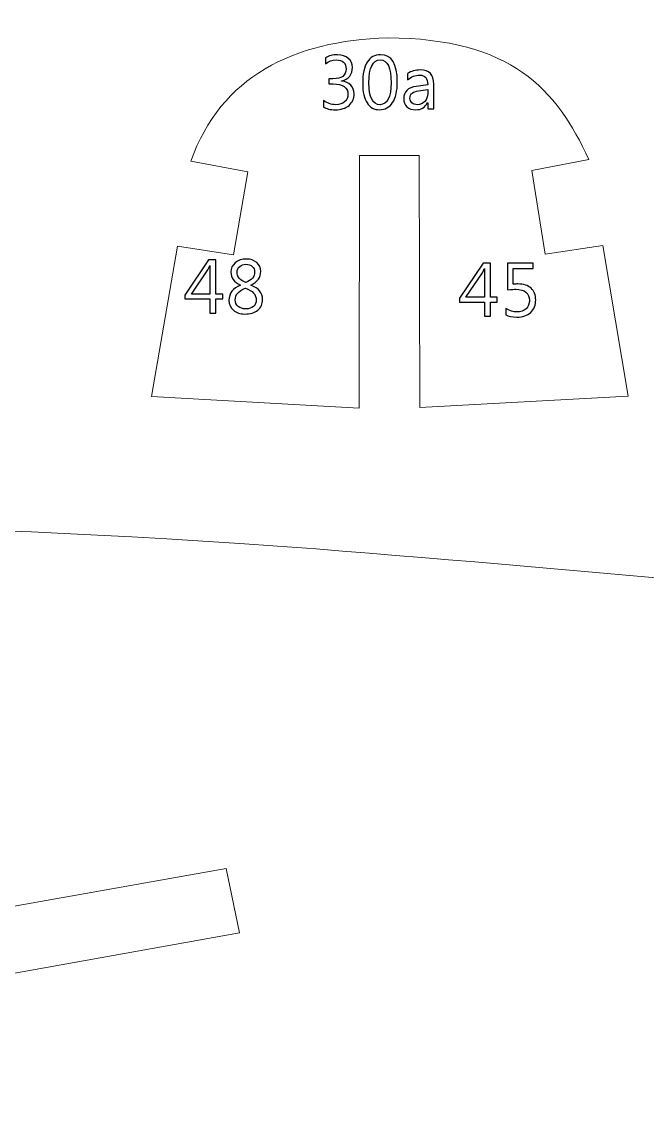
# Model space of a CAD drawing. Header units: centimetres. Extents: x -19.4 to 19.9, y -26.5 to 22.7.
# Drawn here: x -15.72 to -12.23, y 11.08 to 17.1 of the extents above; entities that cross this region are included whole.
import ezdxf

# ---------------------------------------------------------------- set-up
doc = ezdxf.new("R2010")
doc.units = ezdxf.units.CM
doc.header["$MEASUREMENT"] = 0
doc.layers.add('Camada 1', color=7, linetype='Continuous')

msp = doc.modelspace()

# ---------------------------------------------------------------- linework, layer by layer
at = {"layer": 'Camada 1', "color": 7, "lineweight": 9}
for points, knots in [([(11.37641, 13.9241), (11.37641, 13.9241), (12.07959, 13.92746), (12.07959, 13.92746), (12.07959, 13.92746), (12.07959, 13.92746), (12.07889, 12.84872), (12.07889, 12.84872), (12.07889, 12.84872), (12.07889, 12.84872), (12.40737, 12.84868), (12.40737, 12.84868), (12.40737, 12.84868), (12.40737, 12.84868), (12.40791, 13.9203), (12.40791, 13.9203), (12.40791, 13.9203), (12.40791, 13.9203), (13.44927, 13.9203), (13.44927, 13.9203), (13.44927, 13.9203), (13.44927, 13.9203), (13.44927, 12.84866), (13.44927, 12.84866), (13.44927, 12.84866), (13.44927, 12.84866), (13.77653, 12.84874), (13.77653, 12.84874), (13.77653, 12.84874), (13.77653, 12.84874), (13.77665, 13.92194), (13.77665, 13.92194), (13.77665, 13.92194), (13.77665, 13.92194), (14.82129, 13.92148), (14.82129, 13.92148), (14.82129, 13.92148), (14.82129, 13.92148), (14.81871, 12.8491), (14.81871, 12.8491), (14.81871, 12.8491), (14.81871, 12.8491), (15.15111, 12.84872), (15.15111, 12.84872), (15.15111, 12.84872), (15.15111, 12.84872), (15.15233, 13.92432), (15.15233, 13.92432), (15.15233, 13.92432), (15.15233, 13.92432), (16.19311, 13.92528), (16.19311, 13.92528), (16.19311, 13.92528), (16.19311, 13.92528), (16.19311, 12.8488), (16.19311, 12.8488), (16.19311, 12.8488), (16.19311, 12.8488), (16.51913, 12.84902), (16.51913, 12.84902), (16.51913, 12.84902), (16.51913, 12.84902), (16.52443, 13.92402), (16.52443, 13.92402), (16.52443, 13.92402), (16.52443, 13.92402), (17.57629, 13.92198), (17.57629, 13.92198), (17.57629, 13.92198), (17.57629, 13.92198), (17.57965, 12.84876), (17.57965, 12.84876), (17.57965, 12.84876), (17.57965, 12.84876), (17.90357, 12.84884), (17.90357, 12.84884), (17.90357, 12.84884), (17.90357, 12.84884), (17.90519, 13.92198), (17.90519, 13.92198), (17.90519, 13.92198), (17.90519, 13.92198), (19.26099, 13.92256), (19.26099, 13.92256), (19.26099, 13.92256), (19.26099, 13.92256), (19.26329, 13.48384), (19.26329, 13.48384), (19.26329, 13.48384), (19.26329, 13.48384), (18.93721, 13.48414), (18.93721, 13.48414), (18.93721, 13.48414), (18.93721, 13.48414), (18.93723, 12.19382), (18.93723, 12.19382), (18.93723, 12.19382), (18.93723, 12.19382), (19.26321, 12.19404), (19.26321, 12.19404), (19.26321, 12.19404), (19.26321, 12.19404), (19.26315, 11.75908), (19.26315, 11.75908), (19.26315, 11.75908), (19.26315, 11.75908), (11.03407, 11.7589), (11.03407, 11.7589), (11.03407, 11.7589), (11.03407, 11.7589), (11.03373, 12.41852), (11.03373, 12.41852), (11.03373, 12.41852), (11.03373, 12.41852), (9.92885, 12.41852), (9.92885, 12.41852), (9.92885, 12.41852), (9.75935, 12.41476), (9.68185, 12.23418), (9.68047, 11.9069), (9.68047, 11.9069), (9.69413, 11.37154), (9.37973, 11.14726), (9.12445, 11.176), (9.12445, 11.176), (9.12445, 11.176), (9.27543, 12.39628), (9.27543, 12.39628), (9.27543, 12.39628), (9.27543, 12.39628), (8.95219, 12.42986), (8.95219, 12.42986), (8.95219, 12.42986), (8.95219, 12.42986), (8.84463, 11.63264), (8.84463, 11.63264), (8.84463, 11.63264), (8.84463, 11.63264), (0.22525, 11.6231), (0.22525, 11.6231), (0.22525, 11.6231), (0.22525, 11.6231), (0.22507, 10.99086), (0.22507, 10.99086), (0.22507, 10.99086), (0.22507, 10.99086), (-0.10347, 10.99076), (-0.10347, 10.99076), (-0.10347, 10.99076), (-0.10347, 10.99076), (-0.11755, 8.8225), (-0.11755, 8.8225), (-0.11755, 8.8225), (-0.11755, 8.8225), (-3.49563, 8.44424), (-3.49563, 8.44424), (-3.49563, 8.44424), (-3.49563, 8.44424), (-6.30451, 8.4458), (-6.30451, 8.4458), (-6.30451, 8.4458), (-6.45183, 8.39096), (-6.51353, 8.26754), (-6.47197, 8.06132), (-6.47197, 8.06132), (-6.47197, 8.06132), (-6.37361, 7.75354), (-6.37361, 7.75354), (-6.37361, 7.75354), (-6.28155, 7.4655), (-6.25523, 7.30042), (-6.48603, 7.20486), (-6.48603, 7.20486), (-6.48603, 7.20486), (-6.90057, 7.05002), (-6.90057, 7.05002), (-6.90057, 7.05002), (-7.47129, 6.79104), (-7.55529, 6.23856), (-7.30631, 5.48524), (-7.30631, 5.48524), (-7.17705, 5.0702), (-7.33309, 4.78106), (-7.57529, 4.86966), (-7.57529, 4.86966), (-7.57529, 4.86966), (-10.28973, 5.78374), (-10.28973, 5.78374), (-10.28973, 5.78374), (-10.22709, 6.0198), (-10.15177, 6.25586), (-10.06381, 6.49188), (-10.06381, 6.49188), (-10.06381, 6.49188), (-9.29107, 6.16076), (-9.29107, 6.16076), (-9.29107, 6.16076), (-9.29107, 6.16076), (-9.18305, 6.4722), (-9.18305, 6.4722), (-9.18305, 6.4722), (-9.18305, 6.4722), (-9.95903, 6.80332), (-9.95903, 6.80332), (-9.95903, 6.80332), (-9.84095, 7.05886), (-9.71651, 7.30802), (-9.58577, 7.55078), (-9.58577, 7.55078), (-9.58577, 7.55078), (-8.81305, 7.12788), (-8.81305, 7.12788), (-8.81305, 7.12788), (-8.81305, 7.12788), (-8.64277, 7.40654), (-8.64277, 7.40654), (-8.64277, 7.40654), (-8.64277, 7.40654), (-9.40569, 7.83274), (-9.40569, 7.83274), (-9.40569, 7.83274), (-9.28067, 8.0523), (-9.15047, 8.26154), (-9.01279, 8.45562), (-9.01279, 8.45562), (-9.01279, 8.45562), (-8.30555, 7.98026), (-8.30555, 7.98026), (-8.30555, 7.98026), (-8.30555, 7.98026), (-8.12873, 8.24908), (-8.12873, 8.24908), (-8.12873, 8.24908), (-8.12873, 8.24908), (-8.82615, 8.72444), (-8.82615, 8.72444), (-8.82615, 8.72444), (-8.67565, 8.9213), (-8.53347, 9.12214), (-8.40049, 9.32766), (-8.40049, 9.32766), (-8.40049, 9.32766), (-7.67033, 8.87198), (-7.67033, 8.87198), (-7.67033, 8.87198), (-7.67033, 8.87198), (-7.52955, 9.15718), (-7.52955, 9.15718), (-7.52955, 9.15718), (-7.52955, 9.15718), (-8.24333, 9.61944), (-8.24333, 9.61944), (-8.24333, 9.61944), (-7.96299, 10.27668), (-8.15729, 10.81642), (-8.93957, 11.1372), (-8.93957, 11.1372), (-10.30611, 11.44512), (-11.85497, 11.2906), (-13.26861, 10.593), (-13.26861, 10.593), (-14.28477, 10.03624), (-15.28005, 9.33332), (-16.34493, 8.71392), (-16.34493, 8.71392), (-16.88491, 8.36424), (-17.42001, 8.05078), (-17.99139, 7.79882), (-17.99139, 7.79882), (-18.20785, 7.72828), (-18.35853, 7.7012), (-18.43989, 7.74648), (-18.43989, 7.74648), (-18.94871, 8.2031), (-19.20831, 9.29954), (-19.16717, 11.16816), (-19.16717, 11.16816), (-19.05729, 12.75388), (-18.79409, 13.78934), (-18.34589, 14.16064), (-18.34589, 14.16064), (-17.93667, 14.31526), (-16.39563, 14.339), (-14.08061, 14.16394), (-14.08061, 14.16394), (-12.50495, 14.0402), (-10.93755, 13.89186), (-9.37527, 13.72814), (-9.37527, 13.72814), (-8.45931, 13.6227), (-7.69887, 14.4273), (-7.01631, 15.66702), (-7.01631, 15.66702), (-7.24053, 15.70562), (-7.39905, 15.87984), (-7.41883, 16.23198), (-7.41883, 16.23198), (-7.41447, 16.64898), (-7.23319, 16.85688), (-6.88765, 16.88712), (-6.88765, 16.88712), (-6.74355, 16.88834), (-6.59947, 16.8867), (-6.45545, 16.8702), (-6.45545, 16.8702), (-6.25989, 16.84684), (-6.16893, 16.93304), (-6.17537, 17.17238), (-6.17537, 17.17238), (-6.17537, 17.17238), (-6.17237, 17.64582), (-6.17237, 17.64582), (-6.17237, 17.64582), (-6.17237, 17.64582), (-5.81499, 17.6458), (-5.81499, 17.6458), (-5.81499, 17.6458), (-5.81499, 17.6458), (-5.81487, 18.32742), (-5.81487, 18.32742), (-5.81487, 18.32742), (-5.81487, 18.32742), (-5.21493, 18.32704), (-5.21493, 18.32704), (-5.21493, 18.32704), (-5.21493, 18.32704), (-4.62743, 19.04874), (-4.62743, 19.04874), (-4.62743, 19.04874), (-4.62743, 19.04874), (-1.79101, 19.04826), (-1.79101, 19.04826), (-1.79101, 19.04826), (-1.79101, 19.04826), (-1.79035, 17.87462), (-1.79035, 17.87462), (-1.79035, 17.87462), (-1.79035, 17.87462), (-1.44867, 17.87474), (-1.44867, 17.87474), (-1.44867, 17.87474), (-1.44867, 17.87474), (-1.45357, 17.09792), (-1.45357, 17.09792), (-1.45357, 17.09792), (-1.46313, 16.93078), (-1.57727, 16.85724), (-1.75109, 16.82918), (-1.75109, 16.82918), (-1.75109, 16.82918), (-2.31765, 16.8291), (-2.31765, 16.8291), (-2.31765, 16.8291), (-2.31765, 16.8291), (-2.31783, 16.33548), (-2.31783, 16.33548), (-2.31783, 16.33548), (-2.31783, 16.33548), (-1.72435, 16.33548), (-1.72435, 16.33548), (-1.72435, 16.33548), (-0.97487, 16.30596), (-0.53833, 16.19118), (-0.32925, 15.9366), (-0.32925, 15.9366), (-0.19497, 15.77742), (-0.11275, 15.60084), (-0.10665, 15.399), (-0.10665, 15.399), (-0.10665, 15.399), (-0.09979, 14.42812), (-0.09979, 14.42812), (-0.09979, 14.42812), (-0.09979, 14.42812), (0.23141, 14.42836), (0.23141, 14.42836), (0.23141, 14.42836), (0.23141, 14.42836), (0.23235, 13.66432), (0.23235, 13.66432), (0.23235, 13.66432), (0.23235, 13.66432), (9.18865, 13.6641), (9.18865, 13.6641), (9.18865, 13.6641), (9.18865, 13.6641), (9.18727, 14.08738), (9.18727, 14.08738), (9.18727, 14.08738), (9.40587, 14.77222), (9.62069, 15.48714), (9.84303, 16.14192), (9.84303, 16.14192), (9.94079, 16.43224), (10.10731, 16.5922), (10.34163, 16.58406), (10.34163, 16.58406), (10.64957, 16.55468), (10.82359, 16.36344), (10.91783, 16.06836), (10.91783, 16.06836), (11.09525, 15.38488), (11.22243, 14.63772), (11.37641, 13.9241)], [0, 0, 0, 0, 0.0098039, 0.0098039, 0.0098039, 0.0098039, 0.0196078, 0.0196078, 0.0196078, 0.0196078, 0.0294118, 0.0294118, 0.0294118, 0.0294118, 0.0392157, 0.0392157, 0.0392157, 0.0392157, 0.0490196, 0.0490196, 0.0490196, 0.0490196, 0.0588235, 0.0588235, 0.0588235, 0.0588235, 0.0686275, 0.0686275, 0.0686275, 0.0686275, 0.0784314, 0.0784314, 0.0784314, 0.0784314, 0.0882353, 0.0882353, 0.0882353, 0.0882353, 0.0980392, 0.0980392, 0.0980392, 0.0980392, 0.1078431, 0.1078431, 0.1078431, 0.1078431, 0.1176471, 0.1176471, 0.1176471, 0.1176471, 0.127451, 0.127451, 0.127451, 0.127451, 0.1372549, 0.1372549, 0.1372549, 0.1372549, 0.1470588, 0.1470588, 0.1470588, 0.1470588, 0.1568627, 0.1568627, 0.1568627, 0.1568627, 0.1666667, 0.1666667, 0.1666667, 0.1666667, 0.1764706, 0.1764706, 0.1764706, 0.1764706, 0.1862745, 0.1862745, 0.1862745, 0.1862745, 0.1960784, 0.1960784, 0.1960784, 0.1960784, 0.2058824, 0.2058824, 0.2058824, 0.2058824, 0.2156863, 0.2156863, 0.2156863, 0.2156863, 0.2254902, 0.2254902, 0.2254902, 0.2254902, 0.2352941, 0.2352941, 0.2352941, 0.2352941, 0.245098, 0.245098, 0.245098, 0.245098, 0.254902, 0.254902, 0.254902, 0.254902, 0.2647059, 0.2647059, 0.2647059, 0.2647059, 0.2745098, 0.2745098, 0.2745098, 0.2745098, 0.2843137, 0.2843137, 0.2843137, 0.2843137, 0.2941176, 0.2941176, 0.2941176, 0.2941176, 0.3039216, 0.3039216, 0.3039216, 0.3039216, 0.3137255, 0.3137255, 0.3137255, 0.3137255, 0.3235294, 0.3235294, 0.3235294, 0.3235294, 0.3333333, 0.3333333, 0.3333333, 0.3333333, 0.3431373, 0.3431373, 0.3431373, 0.3431373, 0.3529412, 0.3529412, 0.3529412, 0.3529412, 0.3627451, 0.3627451, 0.3627451, 0.3627451, 0.372549, 0.372549, 0.372549, 0.372549, 0.3823529, 0.3823529, 0.3823529, 0.3823529, 0.3921569, 0.3921569, 0.3921569, 0.3921569, 0.4019608, 0.4019608, 0.4019608, 0.4019608, 0.4117647, 0.4117647, 0.4117647, 0.4117647, 0.4215686, 0.4215686, 0.4215686, 0.4215686, 0.4313725, 0.4313725, 0.4313725, 0.4313725, 0.4411765, 0.4411765, 0.4411765, 0.4411765, 0.4509804, 0.4509804, 0.4509804, 0.4509804, 0.4607843, 0.4607843, 0.4607843, 0.4607843, 0.4705882, 0.4705882, 0.4705882, 0.4705882, 0.4803922, 0.4803922, 0.4803922, 0.4803922, 0.4901961, 0.4901961, 0.4901961, 0.4901961, 0.5, 0.5, 0.5, 0.5, 0.5098039, 0.5098039, 0.5098039, 0.5098039, 0.5196078, 0.5196078, 0.5196078, 0.5196078, 0.5294118, 0.5294118, 0.5294118, 0.5294118, 0.5392157, 0.5392157, 0.5392157, 0.5392157, 0.5490196, 0.5490196, 0.5490196, 0.5490196, 0.5588235, 0.5588235, 0.5588235, 0.5588235, 0.5686275, 0.5686275, 0.5686275, 0.5686275, 0.5784314, 0.5784314, 0.5784314, 0.5784314, 0.5882353, 0.5882353, 0.5882353, 0.5882353, 0.5980392, 0.5980392, 0.5980392, 0.5980392, 0.6078431, 0.6078431, 0.6078431, 0.6078431, 0.6176471, 0.6176471, 0.6176471, 0.6176471, 0.627451, 0.627451, 0.627451, 0.627451, 0.6372549, 0.6372549, 0.6372549, 0.6372549, 0.6470588, 0.6470588, 0.6470588, 0.6470588, 0.6568627, 0.6568627, 0.6568627, 0.6568627, 0.6666667, 0.6666667, 0.6666667, 0.6666667, 0.6764706, 0.6764706, 0.6764706, 0.6764706, 0.6862745, 0.6862745, 0.6862745, 0.6862745, 0.6960784, 0.6960784, 0.6960784, 0.6960784, 0.7058824, 0.7058824, 0.7058824, 0.7058824, 0.7156863, 0.7156863, 0.7156863, 0.7156863, 0.7254902, 0.7254902, 0.7254902, 0.7254902, 0.7352941, 0.7352941, 0.7352941, 0.7352941, 0.745098, 0.745098, 0.745098, 0.745098, 0.754902, 0.754902, 0.754902, 0.754902, 0.7647059, 0.7647059, 0.7647059, 0.7647059, 0.7745098, 0.7745098, 0.7745098, 0.7745098, 0.7843137, 0.7843137, 0.7843137, 0.7843137, 0.7941176, 0.7941176, 0.7941176, 0.7941176, 0.8039216, 0.8039216, 0.8039216, 0.8039216, 0.8137255, 0.8137255, 0.8137255, 0.8137255, 0.8235294, 0.8235294, 0.8235294, 0.8235294, 0.8333333, 0.8333333, 0.8333333, 0.8333333, 0.8431373, 0.8431373, 0.8431373, 0.8431373, 0.8529412, 0.8529412, 0.8529412, 0.8529412, 0.8627451, 0.8627451, 0.8627451, 0.8627451, 0.872549, 0.872549, 0.872549, 0.872549, 0.8823529, 0.8823529, 0.8823529, 0.8823529, 0.8921569, 0.8921569, 0.8921569, 0.8921569, 0.9019608, 0.9019608, 0.9019608, 0.9019608, 0.9117647, 0.9117647, 0.9117647, 0.9117647, 0.9215686, 0.9215686, 0.9215686, 0.9215686, 0.9313725, 0.9313725, 0.9313725, 0.9313725, 0.9411765, 0.9411765, 0.9411765, 0.9411765, 0.9509804, 0.9509804, 0.9509804, 0.9509804, 0.9607843, 0.9607843, 0.9607843, 0.9607843, 0.9705882, 0.9705882, 0.9705882, 0.9705882, 0.9803922, 0.9803922, 0.9803922, 0.9803922, 1, 1, 1, 1]), ([(-14.77862, 16.32638), (-14.77862, 16.32638), (-14.46052, 16.26762), (-14.46052, 16.26762), (-14.46052, 16.26762), (-14.46052, 16.26762), (-14.54051, 15.80377), (-14.54051, 15.80377), (-14.54051, 15.80377), (-14.54051, 15.80377), (-14.85286, 15.85225), (-14.85286, 15.85225), (-14.85286, 15.85225), (-14.85286, 15.85225), (-14.99807, 15.01428), (-14.99807, 15.01428), (-14.99807, 15.01428), (-14.99807, 15.01428), (-13.83936, 14.94854), (-13.83936, 14.94854), (-13.83936, 14.94854), (-13.83936, 14.94854), (-13.83822, 16.35776), (-13.83822, 16.35776), (-13.83822, 16.35776), (-13.83822, 16.35776), (-13.50584, 16.35773), (-13.50584, 16.35773), (-13.50584, 16.35773), (-13.50584, 16.35773), (-13.50243, 14.95258), (-13.50243, 14.95258), (-13.50243, 14.95258), (-13.50243, 14.95258), (-12.34081, 15.01569), (-12.34081, 15.01569), (-12.34081, 15.01569), (-12.34081, 15.01569), (-12.48189, 15.85636), (-12.48189, 15.85636), (-12.48189, 15.85636), (-12.48189, 15.85636), (-12.8044, 15.80837), (-12.8044, 15.80837), (-12.8044, 15.80837), (-12.8044, 15.80837), (-12.87716, 16.27429), (-12.87716, 16.27429), (-12.87716, 16.27429), (-12.87716, 16.27429), (-12.56046, 16.33507), (-12.56046, 16.33507), (-12.56046, 16.33507), (-12.74032, 16.73011), (-12.99181, 17.01009), (-13.68097, 17.01432), (-13.68097, 17.01432), (-14.20955, 16.99817), (-14.61023, 16.79827), (-14.77862, 16.32638)], [0, 0, 0, 0, 0.0625, 0.0625, 0.0625, 0.0625, 0.125, 0.125, 0.125, 0.125, 0.1875, 0.1875, 0.1875, 0.1875, 0.25, 0.25, 0.25, 0.25, 0.3125, 0.3125, 0.3125, 0.3125, 0.375, 0.375, 0.375, 0.375, 0.4375, 0.4375, 0.4375, 0.4375, 0.5, 0.5, 0.5, 0.5, 0.5625, 0.5625, 0.5625, 0.5625, 0.625, 0.625, 0.625, 0.625, 0.6875, 0.6875, 0.6875, 0.6875, 0.75, 0.75, 0.75, 0.75, 0.8125, 0.8125, 0.8125, 0.8125, 0.875, 0.875, 0.875, 0.875, 1, 1, 1, 1]), ([(-18.32514, 11.71678), (-18.32514, 11.71678), (-18.26668, 11.34931), (-18.26668, 11.34931), (-18.26668, 11.34931), (-18.26668, 11.34931), (-14.50715, 12.02314), (-14.50715, 12.02314), (-14.50715, 12.02314), (-14.50715, 12.02314), (-14.58189, 12.38271), (-14.58189, 12.38271), (-14.58189, 12.38271), (-14.58189, 12.38271), (-18.32514, 11.71678), (-18.32514, 11.71678)], [0, 0, 0, 0, 0.2, 0.2, 0.2, 0.2, 0.4, 0.4, 0.4, 0.4, 0.6, 0.6, 0.6, 0.6, 1, 1, 1, 1])]:
    msp.add_open_spline(points, degree=3, knots=knots, dxfattribs=at)
at = {"layer": 'Camada 1', "color": 7}
for points, knots in [([(-14.03956, 16.62921), (-14.03956, 16.62921), (-14.03956, 16.66561), (-14.03956, 16.66561), (-14.03956, 16.66561), (-14.01931, 16.64953), (-13.99638, 16.64148), (-13.9709, 16.64148), (-13.9709, 16.64148), (-13.95016, 16.64148), (-13.93365, 16.64663), (-13.9213, 16.65701), (-13.9213, 16.65701), (-13.90896, 16.66738), (-13.90282, 16.68135), (-13.90282, 16.69885), (-13.90282, 16.69885), (-13.90282, 16.73765), (-13.93033, 16.75706), (-13.9853, 16.75706), (-13.9853, 16.75706), (-13.9853, 16.75706), (-14.00992, 16.75706), (-14.00992, 16.75706), (-14.00992, 16.75706), (-14.00992, 16.75706), (-14.00992, 16.78584), (-14.00992, 16.78584), (-14.00992, 16.78584), (-14.00992, 16.78584), (-13.9865, 16.78584), (-13.9865, 16.78584), (-13.9865, 16.78584), (-13.93746, 16.78584), (-13.91298, 16.80405), (-13.91298, 16.84038), (-13.91298, 16.84038), (-13.91298, 16.87404), (-13.93168, 16.89083), (-13.96907, 16.89083), (-13.96907, 16.89083), (-13.98995, 16.89083), (-14.00964, 16.88378), (-14.02813, 16.86966), (-14.02813, 16.86966), (-14.02813, 16.86966), (-14.02813, 16.90268), (-14.02813, 16.90268), (-14.02813, 16.90268), (-14.00908, 16.91397), (-13.98657, 16.91962), (-13.96067, 16.91962), (-13.96067, 16.91962), (-13.9357, 16.91962), (-13.91573, 16.91299), (-13.9007, 16.89979), (-13.9007, 16.89979), (-13.88574, 16.88653), (-13.87826, 16.86959), (-13.87826, 16.84892), (-13.87826, 16.84892), (-13.87826, 16.8099), (-13.89809, 16.78478), (-13.93781, 16.77364), (-13.93781, 16.77364), (-13.93781, 16.77364), (-13.93781, 16.77279), (-13.93781, 16.77279), (-13.93781, 16.77279), (-13.91651, 16.77074), (-13.89957, 16.76326), (-13.88701, 16.75035), (-13.88701, 16.75035), (-13.87438, 16.73744), (-13.8681, 16.72135), (-13.8681, 16.70209), (-13.8681, 16.70209), (-13.8681, 16.67542), (-13.87763, 16.65397), (-13.89675, 16.6376), (-13.89675, 16.6376), (-13.91587, 16.6213), (-13.94106, 16.61312), (-13.97232, 16.61312), (-13.97232, 16.61312), (-14.00047, 16.61312), (-14.0229, 16.61848), (-14.03956, 16.62921)], [0, 0, 0, 0, 0.0434783, 0.0434783, 0.0434783, 0.0434783, 0.0869565, 0.0869565, 0.0869565, 0.0869565, 0.1304348, 0.1304348, 0.1304348, 0.1304348, 0.173913, 0.173913, 0.173913, 0.173913, 0.2173913, 0.2173913, 0.2173913, 0.2173913, 0.2608696, 0.2608696, 0.2608696, 0.2608696, 0.3043478, 0.3043478, 0.3043478, 0.3043478, 0.3478261, 0.3478261, 0.3478261, 0.3478261, 0.3913043, 0.3913043, 0.3913043, 0.3913043, 0.4347826, 0.4347826, 0.4347826, 0.4347826, 0.4782609, 0.4782609, 0.4782609, 0.4782609, 0.5217391, 0.5217391, 0.5217391, 0.5217391, 0.5652174, 0.5652174, 0.5652174, 0.5652174, 0.6086957, 0.6086957, 0.6086957, 0.6086957, 0.6521739, 0.6521739, 0.6521739, 0.6521739, 0.6956522, 0.6956522, 0.6956522, 0.6956522, 0.7391304, 0.7391304, 0.7391304, 0.7391304, 0.7826087, 0.7826087, 0.7826087, 0.7826087, 0.826087, 0.826087, 0.826087, 0.826087, 0.8695652, 0.8695652, 0.8695652, 0.8695652, 0.9130435, 0.9130435, 0.9130435, 0.9130435, 1, 1, 1, 1]), ([(-13.72727, 16.61312), (-13.75662, 16.61312), (-13.77956, 16.62575), (-13.79599, 16.65094), (-13.79599, 16.65094), (-13.81243, 16.6762), (-13.82069, 16.71268), (-13.82069, 16.76037), (-13.82069, 16.76037), (-13.82069, 16.8128), (-13.81208, 16.85238), (-13.79494, 16.87926), (-13.79494, 16.87926), (-13.77779, 16.90614), (-13.75303, 16.91962), (-13.72064, 16.91962), (-13.72064, 16.91962), (-13.65862, 16.91962), (-13.62765, 16.86896), (-13.62765, 16.76764), (-13.62765, 16.76764), (-13.62765, 16.7174), (-13.6364, 16.67916), (-13.65389, 16.6527), (-13.65389, 16.6527), (-13.67139, 16.62631), (-13.69587, 16.61312), (-13.72727, 16.61312)], [0, 0, 0, 0, 0.125, 0.125, 0.125, 0.125, 0.25, 0.25, 0.25, 0.25, 0.375, 0.375, 0.375, 0.375, 0.5, 0.5, 0.5, 0.5, 0.625, 0.625, 0.625, 0.625, 0.75, 0.75, 0.75, 0.75, 1, 1, 1, 1]), ([(-13.72255, 16.89083), (-13.76481, 16.89083), (-13.78598, 16.84786), (-13.78598, 16.76192), (-13.78598, 16.76192), (-13.78598, 16.68163), (-13.76523, 16.64148), (-13.72374, 16.64148), (-13.72374, 16.64148), (-13.68282, 16.64148), (-13.66236, 16.68234), (-13.66236, 16.76397), (-13.66236, 16.76397), (-13.66236, 16.84857), (-13.6824, 16.89083), (-13.72255, 16.89083)], [0, 0, 0, 0, 0.2, 0.2, 0.2, 0.2, 0.4, 0.4, 0.4, 0.4, 0.6, 0.6, 0.6, 0.6, 1, 1, 1, 1]), ([(-13.42444, 16.6182), (-13.42444, 16.6182), (-13.45831, 16.6182), (-13.45831, 16.6182), (-13.45831, 16.6182), (-13.45831, 16.6182), (-13.45831, 16.65129), (-13.45831, 16.65129), (-13.45831, 16.65129), (-13.45831, 16.65129), (-13.45916, 16.65129), (-13.45916, 16.65129), (-13.45916, 16.65129), (-13.4739, 16.62582), (-13.49556, 16.61312), (-13.52428, 16.61312), (-13.52428, 16.61312), (-13.54538, 16.61312), (-13.56189, 16.61869), (-13.57381, 16.62991), (-13.57381, 16.62991), (-13.58574, 16.64106), (-13.59166, 16.65588), (-13.59166, 16.67436), (-13.59166, 16.67436), (-13.59166, 16.71395), (-13.56838, 16.73702), (-13.52181, 16.74351), (-13.52181, 16.74351), (-13.52181, 16.74351), (-13.45831, 16.7524), (-13.45831, 16.7524), (-13.45831, 16.7524), (-13.45831, 16.78852), (-13.47285, 16.80659), (-13.50191, 16.80659), (-13.50191, 16.80659), (-13.52739, 16.80659), (-13.55039, 16.79784), (-13.57092, 16.78034), (-13.57092, 16.78034), (-13.57092, 16.78034), (-13.57092, 16.81505), (-13.57092, 16.81505), (-13.57092, 16.81505), (-13.55011, 16.82832), (-13.52619, 16.83495), (-13.49902, 16.83495), (-13.49902, 16.83495), (-13.44928, 16.83495), (-13.42444, 16.80863), (-13.42444, 16.75593), (-13.42444, 16.75593), (-13.42444, 16.75593), (-13.42444, 16.6182), (-13.42444, 16.6182)], [0, 0, 0, 0, 0.0666667, 0.0666667, 0.0666667, 0.0666667, 0.1333333, 0.1333333, 0.1333333, 0.1333333, 0.2, 0.2, 0.2, 0.2, 0.2666667, 0.2666667, 0.2666667, 0.2666667, 0.3333333, 0.3333333, 0.3333333, 0.3333333, 0.4, 0.4, 0.4, 0.4, 0.4666667, 0.4666667, 0.4666667, 0.4666667, 0.5333333, 0.5333333, 0.5333333, 0.5333333, 0.6, 0.6, 0.6, 0.6, 0.6666667, 0.6666667, 0.6666667, 0.6666667, 0.7333333, 0.7333333, 0.7333333, 0.7333333, 0.8, 0.8, 0.8, 0.8, 0.8666667, 0.8666667, 0.8666667, 0.8666667, 1, 1, 1, 1]), ([(-13.45831, 16.72531), (-13.45831, 16.72531), (-13.50939, 16.71825), (-13.50939, 16.71825), (-13.50939, 16.71825), (-13.52513, 16.71606), (-13.53698, 16.71211), (-13.54495, 16.70654), (-13.54495, 16.70654), (-13.55293, 16.70089), (-13.55695, 16.69101), (-13.55695, 16.67676), (-13.55695, 16.67676), (-13.55695, 16.66639), (-13.55328, 16.65792), (-13.54587, 16.65136), (-13.54587, 16.65136), (-13.53853, 16.6448), (-13.52866, 16.64148), (-13.51645, 16.64148), (-13.51645, 16.64148), (-13.49959, 16.64148), (-13.48569, 16.64741), (-13.47475, 16.65919), (-13.47475, 16.65919), (-13.46381, 16.67105), (-13.45831, 16.686), (-13.45831, 16.70414), (-13.45831, 16.70414), (-13.45831, 16.70414), (-13.45831, 16.72531), (-13.45831, 16.72531)], [0, 0, 0, 0, 0.1111111, 0.1111111, 0.1111111, 0.1111111, 0.2222222, 0.2222222, 0.2222222, 0.2222222, 0.3333333, 0.3333333, 0.3333333, 0.3333333, 0.4444444, 0.4444444, 0.4444444, 0.4444444, 0.5555556, 0.5555556, 0.5555556, 0.5555556, 0.6666667, 0.6666667, 0.6666667, 0.6666667, 0.7777778, 0.7777778, 0.7777778, 0.7777778, 1, 1, 1, 1]), ([(-14.60086, 15.55794), (-14.60086, 15.55794), (-14.63896, 15.55794), (-14.63896, 15.55794), (-14.63896, 15.55794), (-14.63896, 15.55794), (-14.63896, 15.4792), (-14.63896, 15.4792), (-14.63896, 15.4792), (-14.63896, 15.4792), (-14.67241, 15.4792), (-14.67241, 15.4792), (-14.67241, 15.4792), (-14.67241, 15.4792), (-14.67241, 15.55794), (-14.67241, 15.55794), (-14.67241, 15.55794), (-14.67241, 15.55794), (-14.81169, 15.55794), (-14.81169, 15.55794), (-14.81169, 15.55794), (-14.81169, 15.55794), (-14.81169, 15.5801), (-14.81169, 15.5801), (-14.81169, 15.5801), (-14.81169, 15.5801), (-14.67982, 15.77554), (-14.67982, 15.77554), (-14.67982, 15.77554), (-14.67982, 15.77554), (-14.63896, 15.77554), (-14.63896, 15.77554), (-14.63896, 15.77554), (-14.63896, 15.77554), (-14.63896, 15.58546), (-14.63896, 15.58546), (-14.63896, 15.58546), (-14.63896, 15.58546), (-14.60086, 15.58546), (-14.60086, 15.58546), (-14.60086, 15.58546), (-14.60086, 15.58546), (-14.60086, 15.55794), (-14.60086, 15.55794)], [0, 0, 0, 0, 0.0833333, 0.0833333, 0.0833333, 0.0833333, 0.1666667, 0.1666667, 0.1666667, 0.1666667, 0.25, 0.25, 0.25, 0.25, 0.3333333, 0.3333333, 0.3333333, 0.3333333, 0.4166667, 0.4166667, 0.4166667, 0.4166667, 0.5, 0.5, 0.5, 0.5, 0.5833333, 0.5833333, 0.5833333, 0.5833333, 0.6666667, 0.6666667, 0.6666667, 0.6666667, 0.75, 0.75, 0.75, 0.75, 0.8333333, 0.8333333, 0.8333333, 0.8333333, 1, 1, 1, 1]), ([(-14.67241, 15.58546), (-14.67241, 15.58546), (-14.67241, 15.71352), (-14.67241, 15.71352), (-14.67241, 15.71352), (-14.67241, 15.72262), (-14.67213, 15.73285), (-14.67156, 15.74414), (-14.67156, 15.74414), (-14.67156, 15.74414), (-14.67241, 15.74414), (-14.67241, 15.74414), (-14.67241, 15.74414), (-14.67431, 15.73913), (-14.67812, 15.73158), (-14.68377, 15.72142), (-14.68377, 15.72142), (-14.68377, 15.72142), (-14.77493, 15.58546), (-14.77493, 15.58546), (-14.77493, 15.58546), (-14.77493, 15.58546), (-14.67241, 15.58546), (-14.67241, 15.58546)], [0, 0, 0, 0, 0.1428571, 0.1428571, 0.1428571, 0.1428571, 0.2857143, 0.2857143, 0.2857143, 0.2857143, 0.4285714, 0.4285714, 0.4285714, 0.4285714, 0.5714286, 0.5714286, 0.5714286, 0.5714286, 0.7142857, 0.7142857, 0.7142857, 0.7142857, 1, 1, 1, 1]), ([(-14.5018, 15.63457), (-14.5018, 15.63457), (-14.5018, 15.63541), (-14.5018, 15.63541), (-14.5018, 15.63541), (-14.53736, 15.65192), (-14.55514, 15.67591), (-14.55514, 15.70738), (-14.55514, 15.70738), (-14.55514, 15.72876), (-14.54703, 15.74633), (-14.53073, 15.76002), (-14.53073, 15.76002), (-14.51443, 15.77377), (-14.49348, 15.78062), (-14.46779, 15.78062), (-14.46779, 15.78062), (-14.44465, 15.78062), (-14.4256, 15.7742), (-14.41071, 15.76136), (-14.41071, 15.76136), (-14.39583, 15.74851), (-14.38835, 15.73208), (-14.38835, 15.71197), (-14.38835, 15.71197), (-14.38835, 15.67909), (-14.40669, 15.65362), (-14.44338, 15.63541), (-14.44338, 15.63541), (-14.44338, 15.63541), (-14.44338, 15.63457), (-14.44338, 15.63457), (-14.44338, 15.63457), (-14.4002, 15.61911), (-14.37861, 15.59237), (-14.37861, 15.55434), (-14.37861, 15.55434), (-14.37861, 15.52979), (-14.38743, 15.51032), (-14.40507, 15.49585), (-14.40507, 15.49585), (-14.42264, 15.48139), (-14.44719, 15.47412), (-14.47859, 15.47412), (-14.47859, 15.47412), (-14.50392, 15.47412), (-14.52473, 15.48132), (-14.54117, 15.49564), (-14.54117, 15.49564), (-14.55754, 15.50996), (-14.56573, 15.52859), (-14.56573, 15.55145), (-14.56573, 15.55145), (-14.56573, 15.58948), (-14.54442, 15.61721), (-14.5018, 15.63457)], [0, 0, 0, 0, 0.0666667, 0.0666667, 0.0666667, 0.0666667, 0.1333333, 0.1333333, 0.1333333, 0.1333333, 0.2, 0.2, 0.2, 0.2, 0.2666667, 0.2666667, 0.2666667, 0.2666667, 0.3333333, 0.3333333, 0.3333333, 0.3333333, 0.4, 0.4, 0.4, 0.4, 0.4666667, 0.4666667, 0.4666667, 0.4666667, 0.5333333, 0.5333333, 0.5333333, 0.5333333, 0.6, 0.6, 0.6, 0.6, 0.6666667, 0.6666667, 0.6666667, 0.6666667, 0.7333333, 0.7333333, 0.7333333, 0.7333333, 0.8, 0.8, 0.8, 0.8, 0.8666667, 0.8666667, 0.8666667, 0.8666667, 1, 1, 1, 1]), ([(-14.42306, 15.70773), (-14.42306, 15.72142), (-14.42736, 15.73215), (-14.4359, 15.74005), (-14.4359, 15.74005), (-14.44444, 15.74788), (-14.45615, 15.75183), (-14.4709, 15.75183), (-14.4709, 15.75183), (-14.48473, 15.75183), (-14.49644, 15.74774), (-14.50604, 15.73948), (-14.50604, 15.73948), (-14.51563, 15.7313), (-14.52043, 15.72086), (-14.52043, 15.70816), (-14.52043, 15.70816), (-14.52043, 15.68233), (-14.50434, 15.66293), (-14.47217, 15.64981), (-14.47217, 15.64981), (-14.43943, 15.66335), (-14.42306, 15.68261), (-14.42306, 15.70773)], [0, 0, 0, 0, 0.1428571, 0.1428571, 0.1428571, 0.1428571, 0.2857143, 0.2857143, 0.2857143, 0.2857143, 0.4285714, 0.4285714, 0.4285714, 0.4285714, 0.5714286, 0.5714286, 0.5714286, 0.5714286, 0.7142857, 0.7142857, 0.7142857, 0.7142857, 1, 1, 1, 1]), ([(-13.07086, 15.54094), (-13.07086, 15.54094), (-13.10896, 15.54094), (-13.10896, 15.54094), (-13.10896, 15.54094), (-13.10896, 15.54094), (-13.10896, 15.4622), (-13.10896, 15.4622), (-13.10896, 15.4622), (-13.10896, 15.4622), (-13.14241, 15.4622), (-13.14241, 15.4622), (-13.14241, 15.4622), (-13.14241, 15.4622), (-13.14241, 15.54094), (-13.14241, 15.54094), (-13.14241, 15.54094), (-13.14241, 15.54094), (-13.28169, 15.54094), (-13.28169, 15.54094), (-13.28169, 15.54094), (-13.28169, 15.54094), (-13.28169, 15.5631), (-13.28169, 15.5631), (-13.28169, 15.5631), (-13.28169, 15.5631), (-13.14982, 15.75854), (-13.14982, 15.75854), (-13.14982, 15.75854), (-13.14982, 15.75854), (-13.10896, 15.75854), (-13.10896, 15.75854), (-13.10896, 15.75854), (-13.10896, 15.75854), (-13.10896, 15.56846), (-13.10896, 15.56846), (-13.10896, 15.56846), (-13.10896, 15.56846), (-13.07086, 15.56846), (-13.07086, 15.56846), (-13.07086, 15.56846), (-13.07086, 15.56846), (-13.07086, 15.54094), (-13.07086, 15.54094)], [0, 0, 0, 0, 0.0833333, 0.0833333, 0.0833333, 0.0833333, 0.1666667, 0.1666667, 0.1666667, 0.1666667, 0.25, 0.25, 0.25, 0.25, 0.3333333, 0.3333333, 0.3333333, 0.3333333, 0.4166667, 0.4166667, 0.4166667, 0.4166667, 0.5, 0.5, 0.5, 0.5, 0.5833333, 0.5833333, 0.5833333, 0.5833333, 0.6666667, 0.6666667, 0.6666667, 0.6666667, 0.75, 0.75, 0.75, 0.75, 0.8333333, 0.8333333, 0.8333333, 0.8333333, 1, 1, 1, 1]), ([(-13.0226, 15.4694), (-13.0226, 15.4694), (-13.0226, 15.50538), (-13.0226, 15.50538), (-13.0226, 15.50538), (-13.00235, 15.49212), (-12.98175, 15.48548), (-12.9608, 15.48548), (-12.9608, 15.48548), (-12.93984, 15.48548), (-12.92298, 15.49141), (-12.91014, 15.50326), (-12.91014, 15.50326), (-12.89736, 15.51505), (-12.89094, 15.53078), (-12.89094, 15.55033), (-12.89094, 15.55033), (-12.89094, 15.56973), (-12.89751, 15.5849), (-12.91056, 15.59576), (-12.91056, 15.59576), (-12.92368, 15.60663), (-12.94238, 15.61206), (-12.96679, 15.61206), (-12.96679, 15.61206), (-12.97505, 15.61206), (-12.99057, 15.61122), (-13.01329, 15.60959), (-13.01329, 15.60959), (-13.01329, 15.60959), (-13.01329, 15.75854), (-13.01329, 15.75854), (-13.01329, 15.75854), (-13.01329, 15.75854), (-12.86978, 15.75854), (-12.86978, 15.75854), (-12.86978, 15.75854), (-12.86978, 15.75854), (-12.86978, 15.72806), (-12.86978, 15.72806), (-12.86978, 15.72806), (-12.86978, 15.72806), (-12.98112, 15.72806), (-12.98112, 15.72806), (-12.98112, 15.72806), (-12.98112, 15.72806), (-12.98112, 15.64085), (-12.98112, 15.64085), (-12.98112, 15.64085), (-12.97201, 15.64141), (-12.96362, 15.6417), (-12.95586, 15.6417), (-12.95586, 15.6417), (-12.92418, 15.6417), (-12.89962, 15.63372), (-12.88227, 15.61785), (-12.88227, 15.61785), (-12.86491, 15.60197), (-12.85623, 15.58017), (-12.85623, 15.55251), (-12.85623, 15.55251), (-12.85623, 15.52387), (-12.86554, 15.50079), (-12.88424, 15.48337), (-12.88424, 15.48337), (-12.90294, 15.46587), (-12.92862, 15.45712), (-12.96115, 15.45712), (-12.96115, 15.45712), (-12.98859, 15.45712), (-13.00906, 15.46121), (-13.0226, 15.4694)], [0, 0, 0, 0, 0.0526316, 0.0526316, 0.0526316, 0.0526316, 0.1052632, 0.1052632, 0.1052632, 0.1052632, 0.1578947, 0.1578947, 0.1578947, 0.1578947, 0.2105263, 0.2105263, 0.2105263, 0.2105263, 0.2631579, 0.2631579, 0.2631579, 0.2631579, 0.3157895, 0.3157895, 0.3157895, 0.3157895, 0.3684211, 0.3684211, 0.3684211, 0.3684211, 0.4210526, 0.4210526, 0.4210526, 0.4210526, 0.4736842, 0.4736842, 0.4736842, 0.4736842, 0.5263158, 0.5263158, 0.5263158, 0.5263158, 0.5789474, 0.5789474, 0.5789474, 0.5789474, 0.6315789, 0.6315789, 0.6315789, 0.6315789, 0.6842105, 0.6842105, 0.6842105, 0.6842105, 0.7368421, 0.7368421, 0.7368421, 0.7368421, 0.7894737, 0.7894737, 0.7894737, 0.7894737, 0.8421053, 0.8421053, 0.8421053, 0.8421053, 0.8947368, 0.8947368, 0.8947368, 0.8947368, 1, 1, 1, 1]), ([(-13.14241, 15.56846), (-13.14241, 15.56846), (-13.14241, 15.69652), (-13.14241, 15.69652), (-13.14241, 15.69652), (-13.14241, 15.70562), (-13.14213, 15.71585), (-13.14156, 15.72714), (-13.14156, 15.72714), (-13.14156, 15.72714), (-13.14241, 15.72714), (-13.14241, 15.72714), (-13.14241, 15.72714), (-13.14431, 15.72213), (-13.14812, 15.71458), (-13.15377, 15.70442), (-13.15377, 15.70442), (-13.15377, 15.70442), (-13.24493, 15.56846), (-13.24493, 15.56846), (-13.24493, 15.56846), (-13.24493, 15.56846), (-13.14241, 15.56846), (-13.14241, 15.56846)], [0, 0, 0, 0, 0.1428571, 0.1428571, 0.1428571, 0.1428571, 0.2857143, 0.2857143, 0.2857143, 0.2857143, 0.4285714, 0.4285714, 0.4285714, 0.4285714, 0.5714286, 0.5714286, 0.5714286, 0.5714286, 0.7142857, 0.7142857, 0.7142857, 0.7142857, 1, 1, 1, 1]), ([(-14.47443, 15.61848), (-14.51217, 15.60345), (-14.53101, 15.58158), (-14.53101, 15.553), (-14.53101, 15.553), (-14.53101, 15.53826), (-14.52551, 15.52612), (-14.51457, 15.51667), (-14.51457, 15.51667), (-14.50364, 15.50721), (-14.48924, 15.50248), (-14.47132, 15.50248), (-14.47132, 15.50248), (-14.45425, 15.50248), (-14.44035, 15.50714), (-14.42955, 15.51645), (-14.42955, 15.51645), (-14.41876, 15.52577), (-14.41332, 15.53755), (-14.41332, 15.5518), (-14.41332, 15.5518), (-14.41332, 15.58158), (-14.43371, 15.60387), (-14.47443, 15.61848)], [0, 0, 0, 0, 0.1428571, 0.1428571, 0.1428571, 0.1428571, 0.2857143, 0.2857143, 0.2857143, 0.2857143, 0.4285714, 0.4285714, 0.4285714, 0.4285714, 0.5714286, 0.5714286, 0.5714286, 0.5714286, 0.7142857, 0.7142857, 0.7142857, 0.7142857, 1, 1, 1, 1])]:
    msp.add_open_spline(points, degree=3, knots=knots, dxfattribs=at)
at = {"layer": 'Camada 1', "color": 250, "lineweight": 9}
for points, knots in [([(-14.03956, 16.62921), (-14.03956, 16.62921), (-14.03956, 16.66561), (-14.03956, 16.66561), (-14.03956, 16.66561), (-14.01931, 16.64953), (-13.99638, 16.64148), (-13.9709, 16.64148), (-13.9709, 16.64148), (-13.95016, 16.64148), (-13.93365, 16.64663), (-13.9213, 16.65701), (-13.9213, 16.65701), (-13.90896, 16.66738), (-13.90282, 16.68135), (-13.90282, 16.69885), (-13.90282, 16.69885), (-13.90282, 16.73765), (-13.93033, 16.75706), (-13.9853, 16.75706), (-13.9853, 16.75706), (-13.9853, 16.75706), (-14.00992, 16.75706), (-14.00992, 16.75706), (-14.00992, 16.75706), (-14.00992, 16.75706), (-14.00992, 16.78584), (-14.00992, 16.78584), (-14.00992, 16.78584), (-14.00992, 16.78584), (-13.9865, 16.78584), (-13.9865, 16.78584), (-13.9865, 16.78584), (-13.93746, 16.78584), (-13.91298, 16.80405), (-13.91298, 16.84038), (-13.91298, 16.84038), (-13.91298, 16.87404), (-13.93168, 16.89083), (-13.96907, 16.89083), (-13.96907, 16.89083), (-13.98995, 16.89083), (-14.00964, 16.88378), (-14.02813, 16.86966), (-14.02813, 16.86966), (-14.02813, 16.86966), (-14.02813, 16.90268), (-14.02813, 16.90268), (-14.02813, 16.90268), (-14.00908, 16.91397), (-13.98657, 16.91962), (-13.96067, 16.91962), (-13.96067, 16.91962), (-13.9357, 16.91962), (-13.91573, 16.91299), (-13.9007, 16.89979), (-13.9007, 16.89979), (-13.88574, 16.88653), (-13.87826, 16.86959), (-13.87826, 16.84892), (-13.87826, 16.84892), (-13.87826, 16.8099), (-13.89809, 16.78478), (-13.93781, 16.77364), (-13.93781, 16.77364), (-13.93781, 16.77364), (-13.93781, 16.77279), (-13.93781, 16.77279), (-13.93781, 16.77279), (-13.91651, 16.77074), (-13.89957, 16.76326), (-13.88701, 16.75035), (-13.88701, 16.75035), (-13.87438, 16.73744), (-13.8681, 16.72135), (-13.8681, 16.70209), (-13.8681, 16.70209), (-13.8681, 16.67542), (-13.87763, 16.65397), (-13.89675, 16.6376), (-13.89675, 16.6376), (-13.91587, 16.6213), (-13.94106, 16.61312), (-13.97232, 16.61312), (-13.97232, 16.61312), (-14.00047, 16.61312), (-14.0229, 16.61848), (-14.03956, 16.62921)], [0, 0, 0, 0, 0.0434783, 0.0434783, 0.0434783, 0.0434783, 0.0869565, 0.0869565, 0.0869565, 0.0869565, 0.1304348, 0.1304348, 0.1304348, 0.1304348, 0.173913, 0.173913, 0.173913, 0.173913, 0.2173913, 0.2173913, 0.2173913, 0.2173913, 0.2608696, 0.2608696, 0.2608696, 0.2608696, 0.3043478, 0.3043478, 0.3043478, 0.3043478, 0.3478261, 0.3478261, 0.3478261, 0.3478261, 0.3913043, 0.3913043, 0.3913043, 0.3913043, 0.4347826, 0.4347826, 0.4347826, 0.4347826, 0.4782609, 0.4782609, 0.4782609, 0.4782609, 0.5217391, 0.5217391, 0.5217391, 0.5217391, 0.5652174, 0.5652174, 0.5652174, 0.5652174, 0.6086957, 0.6086957, 0.6086957, 0.6086957, 0.6521739, 0.6521739, 0.6521739, 0.6521739, 0.6956522, 0.6956522, 0.6956522, 0.6956522, 0.7391304, 0.7391304, 0.7391304, 0.7391304, 0.7826087, 0.7826087, 0.7826087, 0.7826087, 0.826087, 0.826087, 0.826087, 0.826087, 0.8695652, 0.8695652, 0.8695652, 0.8695652, 0.9130435, 0.9130435, 0.9130435, 0.9130435, 1, 1, 1, 1]), ([(-13.72727, 16.61312), (-13.75662, 16.61312), (-13.77956, 16.62575), (-13.79599, 16.65094), (-13.79599, 16.65094), (-13.81243, 16.6762), (-13.82069, 16.71268), (-13.82069, 16.76037), (-13.82069, 16.76037), (-13.82069, 16.8128), (-13.81208, 16.85238), (-13.79494, 16.87926), (-13.79494, 16.87926), (-13.77779, 16.90614), (-13.75303, 16.91962), (-13.72064, 16.91962), (-13.72064, 16.91962), (-13.65862, 16.91962), (-13.62765, 16.86896), (-13.62765, 16.76764), (-13.62765, 16.76764), (-13.62765, 16.7174), (-13.6364, 16.67916), (-13.65389, 16.6527), (-13.65389, 16.6527), (-13.67139, 16.62631), (-13.69587, 16.61312), (-13.72727, 16.61312)], [0, 0, 0, 0, 0.125, 0.125, 0.125, 0.125, 0.25, 0.25, 0.25, 0.25, 0.375, 0.375, 0.375, 0.375, 0.5, 0.5, 0.5, 0.5, 0.625, 0.625, 0.625, 0.625, 0.75, 0.75, 0.75, 0.75, 1, 1, 1, 1]), ([(-13.72255, 16.89083), (-13.76481, 16.89083), (-13.78598, 16.84786), (-13.78598, 16.76192), (-13.78598, 16.76192), (-13.78598, 16.68163), (-13.76523, 16.64148), (-13.72374, 16.64148), (-13.72374, 16.64148), (-13.68282, 16.64148), (-13.66236, 16.68234), (-13.66236, 16.76397), (-13.66236, 16.76397), (-13.66236, 16.84857), (-13.6824, 16.89083), (-13.72255, 16.89083)], [0, 0, 0, 0, 0.2, 0.2, 0.2, 0.2, 0.4, 0.4, 0.4, 0.4, 0.6, 0.6, 0.6, 0.6, 1, 1, 1, 1]), ([(-13.42444, 16.6182), (-13.42444, 16.6182), (-13.45831, 16.6182), (-13.45831, 16.6182), (-13.45831, 16.6182), (-13.45831, 16.6182), (-13.45831, 16.65129), (-13.45831, 16.65129), (-13.45831, 16.65129), (-13.45831, 16.65129), (-13.45916, 16.65129), (-13.45916, 16.65129), (-13.45916, 16.65129), (-13.4739, 16.62582), (-13.49556, 16.61312), (-13.52428, 16.61312), (-13.52428, 16.61312), (-13.54538, 16.61312), (-13.56189, 16.61869), (-13.57381, 16.62991), (-13.57381, 16.62991), (-13.58574, 16.64106), (-13.59166, 16.65588), (-13.59166, 16.67436), (-13.59166, 16.67436), (-13.59166, 16.71395), (-13.56838, 16.73702), (-13.52181, 16.74351), (-13.52181, 16.74351), (-13.52181, 16.74351), (-13.45831, 16.7524), (-13.45831, 16.7524), (-13.45831, 16.7524), (-13.45831, 16.78852), (-13.47285, 16.80659), (-13.50191, 16.80659), (-13.50191, 16.80659), (-13.52739, 16.80659), (-13.55039, 16.79784), (-13.57092, 16.78034), (-13.57092, 16.78034), (-13.57092, 16.78034), (-13.57092, 16.81505), (-13.57092, 16.81505), (-13.57092, 16.81505), (-13.55011, 16.82832), (-13.52619, 16.83495), (-13.49902, 16.83495), (-13.49902, 16.83495), (-13.44928, 16.83495), (-13.42444, 16.80863), (-13.42444, 16.75593), (-13.42444, 16.75593), (-13.42444, 16.75593), (-13.42444, 16.6182), (-13.42444, 16.6182)], [0, 0, 0, 0, 0.0666667, 0.0666667, 0.0666667, 0.0666667, 0.1333333, 0.1333333, 0.1333333, 0.1333333, 0.2, 0.2, 0.2, 0.2, 0.2666667, 0.2666667, 0.2666667, 0.2666667, 0.3333333, 0.3333333, 0.3333333, 0.3333333, 0.4, 0.4, 0.4, 0.4, 0.4666667, 0.4666667, 0.4666667, 0.4666667, 0.5333333, 0.5333333, 0.5333333, 0.5333333, 0.6, 0.6, 0.6, 0.6, 0.6666667, 0.6666667, 0.6666667, 0.6666667, 0.7333333, 0.7333333, 0.7333333, 0.7333333, 0.8, 0.8, 0.8, 0.8, 0.8666667, 0.8666667, 0.8666667, 0.8666667, 1, 1, 1, 1]), ([(-13.45831, 16.72531), (-13.45831, 16.72531), (-13.50939, 16.71825), (-13.50939, 16.71825), (-13.50939, 16.71825), (-13.52513, 16.71606), (-13.53698, 16.71211), (-13.54495, 16.70654), (-13.54495, 16.70654), (-13.55293, 16.70089), (-13.55695, 16.69101), (-13.55695, 16.67676), (-13.55695, 16.67676), (-13.55695, 16.66639), (-13.55328, 16.65792), (-13.54587, 16.65136), (-13.54587, 16.65136), (-13.53853, 16.6448), (-13.52866, 16.64148), (-13.51645, 16.64148), (-13.51645, 16.64148), (-13.49959, 16.64148), (-13.48569, 16.64741), (-13.47475, 16.65919), (-13.47475, 16.65919), (-13.46381, 16.67105), (-13.45831, 16.686), (-13.45831, 16.70414), (-13.45831, 16.70414), (-13.45831, 16.70414), (-13.45831, 16.72531), (-13.45831, 16.72531)], [0, 0, 0, 0, 0.1111111, 0.1111111, 0.1111111, 0.1111111, 0.2222222, 0.2222222, 0.2222222, 0.2222222, 0.3333333, 0.3333333, 0.3333333, 0.3333333, 0.4444444, 0.4444444, 0.4444444, 0.4444444, 0.5555556, 0.5555556, 0.5555556, 0.5555556, 0.6666667, 0.6666667, 0.6666667, 0.6666667, 0.7777778, 0.7777778, 0.7777778, 0.7777778, 1, 1, 1, 1]), ([(-14.60086, 15.55794), (-14.60086, 15.55794), (-14.63896, 15.55794), (-14.63896, 15.55794), (-14.63896, 15.55794), (-14.63896, 15.55794), (-14.63896, 15.4792), (-14.63896, 15.4792), (-14.63896, 15.4792), (-14.63896, 15.4792), (-14.67241, 15.4792), (-14.67241, 15.4792), (-14.67241, 15.4792), (-14.67241, 15.4792), (-14.67241, 15.55794), (-14.67241, 15.55794), (-14.67241, 15.55794), (-14.67241, 15.55794), (-14.81169, 15.55794), (-14.81169, 15.55794), (-14.81169, 15.55794), (-14.81169, 15.55794), (-14.81169, 15.5801), (-14.81169, 15.5801), (-14.81169, 15.5801), (-14.81169, 15.5801), (-14.67982, 15.77554), (-14.67982, 15.77554), (-14.67982, 15.77554), (-14.67982, 15.77554), (-14.63896, 15.77554), (-14.63896, 15.77554), (-14.63896, 15.77554), (-14.63896, 15.77554), (-14.63896, 15.58546), (-14.63896, 15.58546), (-14.63896, 15.58546), (-14.63896, 15.58546), (-14.60086, 15.58546), (-14.60086, 15.58546), (-14.60086, 15.58546), (-14.60086, 15.58546), (-14.60086, 15.55794), (-14.60086, 15.55794)], [0, 0, 0, 0, 0.0833333, 0.0833333, 0.0833333, 0.0833333, 0.1666667, 0.1666667, 0.1666667, 0.1666667, 0.25, 0.25, 0.25, 0.25, 0.3333333, 0.3333333, 0.3333333, 0.3333333, 0.4166667, 0.4166667, 0.4166667, 0.4166667, 0.5, 0.5, 0.5, 0.5, 0.5833333, 0.5833333, 0.5833333, 0.5833333, 0.6666667, 0.6666667, 0.6666667, 0.6666667, 0.75, 0.75, 0.75, 0.75, 0.8333333, 0.8333333, 0.8333333, 0.8333333, 1, 1, 1, 1]), ([(-14.67241, 15.58546), (-14.67241, 15.58546), (-14.67241, 15.71352), (-14.67241, 15.71352), (-14.67241, 15.71352), (-14.67241, 15.72262), (-14.67213, 15.73285), (-14.67156, 15.74414), (-14.67156, 15.74414), (-14.67156, 15.74414), (-14.67241, 15.74414), (-14.67241, 15.74414), (-14.67241, 15.74414), (-14.67431, 15.73913), (-14.67812, 15.73158), (-14.68377, 15.72142), (-14.68377, 15.72142), (-14.68377, 15.72142), (-14.77493, 15.58546), (-14.77493, 15.58546), (-14.77493, 15.58546), (-14.77493, 15.58546), (-14.67241, 15.58546), (-14.67241, 15.58546)], [0, 0, 0, 0, 0.1428571, 0.1428571, 0.1428571, 0.1428571, 0.2857143, 0.2857143, 0.2857143, 0.2857143, 0.4285714, 0.4285714, 0.4285714, 0.4285714, 0.5714286, 0.5714286, 0.5714286, 0.5714286, 0.7142857, 0.7142857, 0.7142857, 0.7142857, 1, 1, 1, 1]), ([(-14.5018, 15.63457), (-14.5018, 15.63457), (-14.5018, 15.63541), (-14.5018, 15.63541), (-14.5018, 15.63541), (-14.53736, 15.65192), (-14.55514, 15.67591), (-14.55514, 15.70738), (-14.55514, 15.70738), (-14.55514, 15.72876), (-14.54703, 15.74633), (-14.53073, 15.76002), (-14.53073, 15.76002), (-14.51443, 15.77377), (-14.49348, 15.78062), (-14.46779, 15.78062), (-14.46779, 15.78062), (-14.44465, 15.78062), (-14.4256, 15.7742), (-14.41071, 15.76136), (-14.41071, 15.76136), (-14.39583, 15.74851), (-14.38835, 15.73208), (-14.38835, 15.71197), (-14.38835, 15.71197), (-14.38835, 15.67909), (-14.40669, 15.65362), (-14.44338, 15.63541), (-14.44338, 15.63541), (-14.44338, 15.63541), (-14.44338, 15.63457), (-14.44338, 15.63457), (-14.44338, 15.63457), (-14.4002, 15.61911), (-14.37861, 15.59237), (-14.37861, 15.55434), (-14.37861, 15.55434), (-14.37861, 15.52979), (-14.38743, 15.51032), (-14.40507, 15.49585), (-14.40507, 15.49585), (-14.42264, 15.48139), (-14.44719, 15.47412), (-14.47859, 15.47412), (-14.47859, 15.47412), (-14.50392, 15.47412), (-14.52473, 15.48132), (-14.54117, 15.49564), (-14.54117, 15.49564), (-14.55754, 15.50996), (-14.56573, 15.52859), (-14.56573, 15.55145), (-14.56573, 15.55145), (-14.56573, 15.58948), (-14.54442, 15.61721), (-14.5018, 15.63457)], [0, 0, 0, 0, 0.0666667, 0.0666667, 0.0666667, 0.0666667, 0.1333333, 0.1333333, 0.1333333, 0.1333333, 0.2, 0.2, 0.2, 0.2, 0.2666667, 0.2666667, 0.2666667, 0.2666667, 0.3333333, 0.3333333, 0.3333333, 0.3333333, 0.4, 0.4, 0.4, 0.4, 0.4666667, 0.4666667, 0.4666667, 0.4666667, 0.5333333, 0.5333333, 0.5333333, 0.5333333, 0.6, 0.6, 0.6, 0.6, 0.6666667, 0.6666667, 0.6666667, 0.6666667, 0.7333333, 0.7333333, 0.7333333, 0.7333333, 0.8, 0.8, 0.8, 0.8, 0.8666667, 0.8666667, 0.8666667, 0.8666667, 1, 1, 1, 1]), ([(-14.42306, 15.70773), (-14.42306, 15.72142), (-14.42736, 15.73215), (-14.4359, 15.74005), (-14.4359, 15.74005), (-14.44444, 15.74788), (-14.45615, 15.75183), (-14.4709, 15.75183), (-14.4709, 15.75183), (-14.48473, 15.75183), (-14.49644, 15.74774), (-14.50604, 15.73948), (-14.50604, 15.73948), (-14.51563, 15.7313), (-14.52043, 15.72086), (-14.52043, 15.70816), (-14.52043, 15.70816), (-14.52043, 15.68233), (-14.50434, 15.66293), (-14.47217, 15.64981), (-14.47217, 15.64981), (-14.43943, 15.66335), (-14.42306, 15.68261), (-14.42306, 15.70773)], [0, 0, 0, 0, 0.1428571, 0.1428571, 0.1428571, 0.1428571, 0.2857143, 0.2857143, 0.2857143, 0.2857143, 0.4285714, 0.4285714, 0.4285714, 0.4285714, 0.5714286, 0.5714286, 0.5714286, 0.5714286, 0.7142857, 0.7142857, 0.7142857, 0.7142857, 1, 1, 1, 1]), ([(-13.07086, 15.54094), (-13.07086, 15.54094), (-13.10896, 15.54094), (-13.10896, 15.54094), (-13.10896, 15.54094), (-13.10896, 15.54094), (-13.10896, 15.4622), (-13.10896, 15.4622), (-13.10896, 15.4622), (-13.10896, 15.4622), (-13.14241, 15.4622), (-13.14241, 15.4622), (-13.14241, 15.4622), (-13.14241, 15.4622), (-13.14241, 15.54094), (-13.14241, 15.54094), (-13.14241, 15.54094), (-13.14241, 15.54094), (-13.28169, 15.54094), (-13.28169, 15.54094), (-13.28169, 15.54094), (-13.28169, 15.54094), (-13.28169, 15.5631), (-13.28169, 15.5631), (-13.28169, 15.5631), (-13.28169, 15.5631), (-13.14982, 15.75854), (-13.14982, 15.75854), (-13.14982, 15.75854), (-13.14982, 15.75854), (-13.10896, 15.75854), (-13.10896, 15.75854), (-13.10896, 15.75854), (-13.10896, 15.75854), (-13.10896, 15.56846), (-13.10896, 15.56846), (-13.10896, 15.56846), (-13.10896, 15.56846), (-13.07086, 15.56846), (-13.07086, 15.56846), (-13.07086, 15.56846), (-13.07086, 15.56846), (-13.07086, 15.54094), (-13.07086, 15.54094)], [0, 0, 0, 0, 0.0833333, 0.0833333, 0.0833333, 0.0833333, 0.1666667, 0.1666667, 0.1666667, 0.1666667, 0.25, 0.25, 0.25, 0.25, 0.3333333, 0.3333333, 0.3333333, 0.3333333, 0.4166667, 0.4166667, 0.4166667, 0.4166667, 0.5, 0.5, 0.5, 0.5, 0.5833333, 0.5833333, 0.5833333, 0.5833333, 0.6666667, 0.6666667, 0.6666667, 0.6666667, 0.75, 0.75, 0.75, 0.75, 0.8333333, 0.8333333, 0.8333333, 0.8333333, 1, 1, 1, 1]), ([(-13.0226, 15.4694), (-13.0226, 15.4694), (-13.0226, 15.50538), (-13.0226, 15.50538), (-13.0226, 15.50538), (-13.00235, 15.49212), (-12.98175, 15.48548), (-12.9608, 15.48548), (-12.9608, 15.48548), (-12.93984, 15.48548), (-12.92298, 15.49141), (-12.91014, 15.50326), (-12.91014, 15.50326), (-12.89736, 15.51505), (-12.89094, 15.53078), (-12.89094, 15.55033), (-12.89094, 15.55033), (-12.89094, 15.56973), (-12.89751, 15.5849), (-12.91056, 15.59576), (-12.91056, 15.59576), (-12.92368, 15.60663), (-12.94238, 15.61206), (-12.96679, 15.61206), (-12.96679, 15.61206), (-12.97505, 15.61206), (-12.99057, 15.61122), (-13.01329, 15.60959), (-13.01329, 15.60959), (-13.01329, 15.60959), (-13.01329, 15.75854), (-13.01329, 15.75854), (-13.01329, 15.75854), (-13.01329, 15.75854), (-12.86978, 15.75854), (-12.86978, 15.75854), (-12.86978, 15.75854), (-12.86978, 15.75854), (-12.86978, 15.72806), (-12.86978, 15.72806), (-12.86978, 15.72806), (-12.86978, 15.72806), (-12.98112, 15.72806), (-12.98112, 15.72806), (-12.98112, 15.72806), (-12.98112, 15.72806), (-12.98112, 15.64085), (-12.98112, 15.64085), (-12.98112, 15.64085), (-12.97201, 15.64141), (-12.96362, 15.6417), (-12.95586, 15.6417), (-12.95586, 15.6417), (-12.92418, 15.6417), (-12.89962, 15.63372), (-12.88227, 15.61785), (-12.88227, 15.61785), (-12.86491, 15.60197), (-12.85623, 15.58017), (-12.85623, 15.55251), (-12.85623, 15.55251), (-12.85623, 15.52387), (-12.86554, 15.50079), (-12.88424, 15.48337), (-12.88424, 15.48337), (-12.90294, 15.46587), (-12.92862, 15.45712), (-12.96115, 15.45712), (-12.96115, 15.45712), (-12.98859, 15.45712), (-13.00906, 15.46121), (-13.0226, 15.4694)], [0, 0, 0, 0, 0.0526316, 0.0526316, 0.0526316, 0.0526316, 0.1052632, 0.1052632, 0.1052632, 0.1052632, 0.1578947, 0.1578947, 0.1578947, 0.1578947, 0.2105263, 0.2105263, 0.2105263, 0.2105263, 0.2631579, 0.2631579, 0.2631579, 0.2631579, 0.3157895, 0.3157895, 0.3157895, 0.3157895, 0.3684211, 0.3684211, 0.3684211, 0.3684211, 0.4210526, 0.4210526, 0.4210526, 0.4210526, 0.4736842, 0.4736842, 0.4736842, 0.4736842, 0.5263158, 0.5263158, 0.5263158, 0.5263158, 0.5789474, 0.5789474, 0.5789474, 0.5789474, 0.6315789, 0.6315789, 0.6315789, 0.6315789, 0.6842105, 0.6842105, 0.6842105, 0.6842105, 0.7368421, 0.7368421, 0.7368421, 0.7368421, 0.7894737, 0.7894737, 0.7894737, 0.7894737, 0.8421053, 0.8421053, 0.8421053, 0.8421053, 0.8947368, 0.8947368, 0.8947368, 0.8947368, 1, 1, 1, 1]), ([(-13.14241, 15.56846), (-13.14241, 15.56846), (-13.14241, 15.69652), (-13.14241, 15.69652), (-13.14241, 15.69652), (-13.14241, 15.70562), (-13.14213, 15.71585), (-13.14156, 15.72714), (-13.14156, 15.72714), (-13.14156, 15.72714), (-13.14241, 15.72714), (-13.14241, 15.72714), (-13.14241, 15.72714), (-13.14431, 15.72213), (-13.14812, 15.71458), (-13.15377, 15.70442), (-13.15377, 15.70442), (-13.15377, 15.70442), (-13.24493, 15.56846), (-13.24493, 15.56846), (-13.24493, 15.56846), (-13.24493, 15.56846), (-13.14241, 15.56846), (-13.14241, 15.56846)], [0, 0, 0, 0, 0.1428571, 0.1428571, 0.1428571, 0.1428571, 0.2857143, 0.2857143, 0.2857143, 0.2857143, 0.4285714, 0.4285714, 0.4285714, 0.4285714, 0.5714286, 0.5714286, 0.5714286, 0.5714286, 0.7142857, 0.7142857, 0.7142857, 0.7142857, 1, 1, 1, 1]), ([(-14.47443, 15.61848), (-14.51217, 15.60345), (-14.53101, 15.58158), (-14.53101, 15.553), (-14.53101, 15.553), (-14.53101, 15.53826), (-14.52551, 15.52612), (-14.51457, 15.51667), (-14.51457, 15.51667), (-14.50364, 15.50721), (-14.48924, 15.50248), (-14.47132, 15.50248), (-14.47132, 15.50248), (-14.45425, 15.50248), (-14.44035, 15.50714), (-14.42955, 15.51645), (-14.42955, 15.51645), (-14.41876, 15.52577), (-14.41332, 15.53755), (-14.41332, 15.5518), (-14.41332, 15.5518), (-14.41332, 15.58158), (-14.43371, 15.60387), (-14.47443, 15.61848)], [0, 0, 0, 0, 0.1428571, 0.1428571, 0.1428571, 0.1428571, 0.2857143, 0.2857143, 0.2857143, 0.2857143, 0.4285714, 0.4285714, 0.4285714, 0.4285714, 0.5714286, 0.5714286, 0.5714286, 0.5714286, 0.7142857, 0.7142857, 0.7142857, 0.7142857, 1, 1, 1, 1])]:
    msp.add_open_spline(points, degree=3, knots=knots, dxfattribs=at)

doc.saveas('drawing.dxf')
